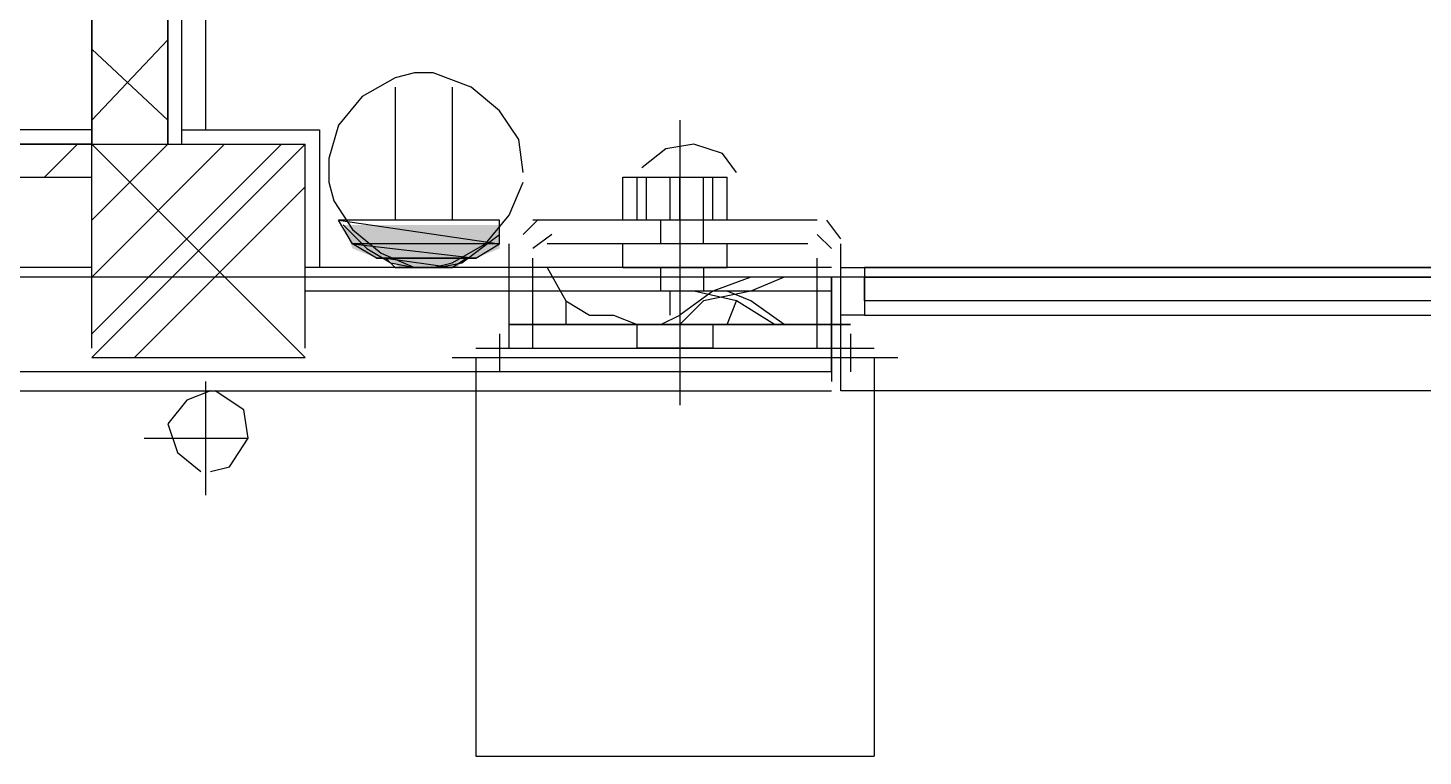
# Model space of a CAD drawing. Header units: millimetres. Extents: x 5 to 415, y 48 to 251.
# Drawn here: x 183.06 to 188.26, y 69.9 to 72.61 of the extents above; entities that cross this region are included whole.
import ezdxf

# ---------------------------------------------------------------- set-up
doc = ezdxf.new("R2010")
doc.units = ezdxf.units.MM
doc.layers.add('H', color=7, linetype='Continuous')
doc.layers.add('P', color=7, linetype='Continuous')

msp = doc.modelspace()

# ---------------------------------------------------------------- hatches: boundary and pattern name
at = {"layer": 'H', "linetype": 'Continuous'}
for points in [[(184.273, 71.79), (184.238, 71.878), (184.82, 71.878), (184.82, 71.79), (184.273, 71.79)], [(184.362, 71.755), (184.273, 71.79), (184.82, 71.79), (184.732, 71.755), (184.362, 71.755)], [(184.45, 71.72), (184.397, 71.755), (184.697, 71.755), (184.662, 71.72), (184.45, 71.72)]]:
    msp.add_hatch(color=256, dxfattribs=at).paths.add_polyline_path(points)

# ---------------------------------------------------------------- linework, layer by layer
at = {"layer": 'P'}
for points in [[(183.303, 72.178), (183.303, 86.66)], [(183.727, 72.231), (183.727, 86.625)], [(183.586, 81.844), (183.586, 72.178)], [(183.638, 72.178), (183.638, 81.844)], [(183.303, 79.975), (183.303, 72.178)], [(183.303, 76.764), (183.303, 72.178)], [(183.586, 72.178), (183.586, 76.764)], [(183.303, 72.267), (183.586, 72.566)], [(183.586, 72.267), (183.303, 72.531)], [(184.432, 72.425), (184.309, 72.355)], [(184.432, 72.425), (184.309, 72.355)], [(184.503, 72.443), (184.432, 72.425)], [(184.503, 72.443), (184.432, 72.425)], [(184.573, 72.443), (184.503, 72.443)], [(184.573, 72.443), (184.503, 72.443)], [(184.714, 72.39), (184.573, 72.443)], [(184.714, 72.39), (184.573, 72.443)], [(184.432, 72.39), (184.432, 71.896)], [(184.644, 72.39), (184.644, 71.896)], [(184.82, 72.302), (184.714, 72.39)], [(184.82, 72.302), (184.714, 72.39)], [(184.309, 72.355), (184.221, 72.249)], [(184.309, 72.355), (184.221, 72.249)], [(184.891, 72.196), (184.82, 72.302)], [(184.891, 72.196), (184.82, 72.302)], [(185.491, 72.267), (185.491, 71.208)], [(183.303, 72.231), (173.637, 72.231)], [(183.638, 72.231), (184.15, 72.231)], [(184.15, 72.231), (184.15, 71.72)], [(184.221, 72.249), (184.185, 72.125)], [(184.221, 72.249), (184.185, 72.125)], [(173.637, 72.178), (183.303, 72.178)], [(183.303, 72.178), (178.594, 72.178)], [(183.127, 72.055), (183.25, 72.178)], [(183.303, 71.896), (183.586, 72.178)], [(183.303, 71.684), (183.797, 72.178)], [(183.303, 71.473), (184.009, 72.178)], [(183.303, 72.178), (184.097, 72.178)], [(183.303, 71.42), (183.303, 72.178)], [(184.097, 72.178), (183.303, 71.385)], [(183.303, 72.178), (184.097, 71.385)], [(184.097, 71.42), (184.097, 72.178)], [(184.908, 72.073), (184.891, 72.196)], [(184.908, 72.073), (184.891, 72.196)], [(185.438, 72.161), (185.349, 72.09)], [(185.543, 72.178), (185.438, 72.161)], [(185.649, 72.143), (185.543, 72.178)], [(184.185, 72.125), (184.185, 72.037)], [(184.185, 72.125), (184.185, 72.037)], [(185.702, 72.073), (185.649, 72.143)], [(178.594, 72.055), (183.303, 72.055)], [(185.279, 71.896), (185.279, 72.055)], [(185.279, 72.055), (185.667, 72.055)], [(185.332, 71.896), (185.332, 72.055)], [(185.332, 71.896), (185.332, 72.055)], [(185.367, 71.896), (185.367, 72.055)], [(185.455, 71.896), (185.455, 72.055)], [(185.491, 71.896), (185.491, 72.055)], [(185.579, 71.896), (185.579, 72.055)], [(185.614, 71.896), (185.614, 72.055)], [(185.614, 71.896), (185.614, 72.055)], [(185.667, 71.896), (185.667, 72.055)], [(183.462, 71.385), (184.097, 72.02)], [(184.185, 72.037), (184.203, 71.967)], [(184.185, 72.037), (184.203, 71.967)], [(184.856, 71.914), (184.908, 72.037)], [(184.856, 71.914), (184.908, 72.037)], [(184.203, 71.967), (184.273, 71.861)], [(184.203, 71.967), (184.273, 71.861)], [(184.767, 71.808), (184.856, 71.914)], [(184.767, 71.808), (184.856, 71.914)], [(184.82, 71.896), (184.221, 71.896)], [(184.221, 71.896), (184.82, 71.808)], [(184.221, 71.896), (184.82, 71.808)], [(184.273, 71.808), (184.221, 71.896)], [(184.82, 71.896), (184.221, 71.896)], [(184.238, 71.878), (184.326, 71.79)], [(184.273, 71.861), (184.379, 71.773)], [(184.273, 71.861), (184.379, 71.773)], [(184.82, 71.808), (184.82, 71.896)], [(184.961, 71.896), (184.908, 71.843)], [(186.002, 71.896), (184.944, 71.896)], [(185.42, 71.808), (185.42, 71.896)], [(185.579, 71.808), (185.579, 71.896)], [(186.09, 71.826), (186.037, 71.896)], [(183.303, 71.72), (183.303, 71.808)], [(184.82, 71.808), (184.273, 71.808)], [(184.82, 71.808), (184.273, 71.808)], [(184.273, 71.808), (184.732, 71.755)], [(184.273, 71.808), (184.732, 71.755)], [(184.362, 71.755), (184.273, 71.808)], [(184.644, 71.737), (184.767, 71.808)], [(184.644, 71.737), (184.767, 71.808)], [(184.732, 71.755), (184.82, 71.808)], [(184.75, 71.79), (184.82, 71.843)], [(184.856, 71.42), (184.856, 71.808)], [(185.014, 71.843), (184.944, 71.79)], [(185.967, 71.808), (184.997, 71.808)], [(185.279, 71.72), (185.279, 71.808)], [(185.667, 71.72), (185.667, 71.808)], [(186.055, 71.79), (186.002, 71.843)], [(186.09, 71.42), (186.09, 71.808)], [(184.326, 71.79), (184.415, 71.737)], [(184.732, 71.755), (184.362, 71.755)], [(184.732, 71.755), (184.362, 71.755)], [(184.362, 71.755), (184.697, 71.755)], [(184.362, 71.755), (184.697, 71.755)], [(184.397, 71.755), (184.362, 71.755)], [(184.379, 71.773), (184.503, 71.72)], [(184.379, 71.773), (184.503, 71.72)], [(184.697, 71.755), (184.397, 71.755)], [(184.697, 71.755), (184.397, 71.755)], [(184.397, 71.755), (184.644, 71.72)], [(184.397, 71.755), (184.644, 71.72)], [(184.432, 71.72), (184.397, 71.755)], [(184.644, 71.72), (184.697, 71.755)], [(184.679, 71.737), (184.75, 71.79)], [(184.697, 71.755), (184.732, 71.755)], [(184.944, 71.42), (184.944, 71.755)], [(186.002, 71.42), (186.002, 71.755)], [(183.303, 71.72), (173.637, 71.72)], [(186.055, 71.72), (184.097, 71.72)], [(184.415, 71.737), (184.503, 71.72)], [(184.644, 71.72), (184.432, 71.72)], [(184.644, 71.72), (184.432, 71.72)], [(184.432, 71.72), (184.556, 71.72)], [(184.432, 71.72), (184.556, 71.72)], [(184.52, 71.72), (184.432, 71.72)], [(184.503, 71.72), (184.573, 71.72)], [(184.503, 71.72), (184.573, 71.72)], [(184.503, 71.72), (184.591, 71.72)], [(184.556, 71.72), (184.52, 71.72)], [(184.556, 71.72), (184.644, 71.72)], [(184.573, 71.72), (184.644, 71.737)], [(184.573, 71.72), (184.644, 71.737)], [(184.591, 71.72), (184.679, 71.737)], [(184.997, 71.72), (185.067, 71.596)], [(184.997, 71.72), (185.067, 71.596)], [(185.279, 71.72), (185.667, 71.72)], [(185.279, 71.72), (185.667, 71.72)], [(185.667, 71.72), (185.279, 71.72)], [(185.42, 71.632), (185.42, 71.72)], [(185.42, 71.72), (185.579, 71.72)], [(185.579, 71.72), (185.579, 71.632)], [(186.09, 71.72), (189.018, 71.72)], [(186.09, 71.543), (186.09, 71.72)], [(186.09, 71.72), (186.178, 71.72)], [(186.09, 71.261), (186.09, 71.72)], [(186.178, 71.72), (186.178, 71.543)], [(188.93, 71.72), (186.178, 71.72)], [(393.982, 71.684), (38.858, 71.684)], [(185.755, 71.684), (185.614, 71.632)], [(185.879, 71.684), (185.755, 71.632)], [(185.879, 71.684), (185.755, 71.684)], [(186.002, 71.684), (185.879, 71.684)], [(186.002, 71.684), (185.879, 71.684)], [(186.055, 71.332), (186.055, 71.684)], [(186.055, 71.684), (186.055, 71.296)], [(186.178, 71.684), (188.93, 71.684)], [(186.178, 71.596), (186.178, 71.684)], [(186.055, 71.632), (184.097, 71.632)], [(185.067, 71.596), (185.155, 71.543)], [(185.067, 71.596), (185.067, 71.508)], [(185.067, 71.596), (185.155, 71.543)], [(185.579, 71.632), (185.42, 71.632)], [(185.455, 71.543), (185.455, 71.632)], [(185.614, 71.632), (185.491, 71.543)], [(185.491, 71.632), (185.491, 71.543)], [(185.579, 71.596), (185.491, 71.508)], [(185.667, 71.632), (185.543, 71.632)], [(185.702, 71.596), (185.543, 71.632)], [(185.755, 71.632), (185.579, 71.596)], [(185.755, 71.596), (185.667, 71.632)], [(185.667, 71.508), (185.702, 71.596)], [(185.843, 71.508), (185.702, 71.596)], [(185.879, 71.508), (185.755, 71.596)], [(188.93, 71.596), (186.178, 71.596)], [(185.155, 71.543), (185.244, 71.543)], [(185.155, 71.543), (185.244, 71.543)], [(185.244, 71.543), (185.332, 71.508)], [(185.244, 71.543), (185.332, 71.508)], [(185.42, 71.508), (185.491, 71.543)], [(186.178, 71.543), (186.09, 71.543)], [(186.178, 71.543), (188.93, 71.543)], [(184.856, 71.508), (186.126, 71.508)], [(186.126, 71.508), (184.856, 71.508)], [(185.332, 71.508), (185.42, 71.508)], [(185.332, 71.42), (185.332, 71.508)], [(185.332, 71.508), (185.614, 71.508)], [(185.614, 71.508), (185.614, 71.42)], [(184.82, 71.473), (184.82, 71.332)], [(186.126, 71.473), (186.126, 71.332)], [(183.303, 71.385), (184.097, 71.385)], [(184.644, 71.385), (186.302, 71.385)], [(184.644, 71.385), (186.302, 71.385)], [(184.732, 71.42), (186.214, 71.42)], [(184.732, 71.385), (186.214, 71.385)], [(184.732, 71.385), (184.732, 69.903)], [(185.614, 71.42), (185.332, 71.42)], [(186.214, 71.385), (186.214, 69.903)], [(186.055, 71.332), (170.55, 71.332)], [(183.727, 70.873), (183.727, 71.296)], [(170.55, 71.261), (186.055, 71.261)], [(183.656, 71.226), (183.586, 71.138)], [(183.744, 71.261), (183.656, 71.226)], [(183.868, 71.191), (183.762, 71.261)], [(189.018, 71.261), (186.09, 71.261)], [(183.885, 71.085), (183.868, 71.191)], [(183.586, 71.138), (183.621, 71.032)], [(183.497, 71.085), (183.885, 71.085)], [(183.815, 70.979), (183.885, 71.085)], [(183.621, 71.032), (183.709, 70.961)], [(183.744, 70.961), (183.815, 70.979)], [(184.732, 69.903), (186.214, 69.903)]]:
    msp.add_lwpolyline(points, dxfattribs=at)

doc.saveas('drawing.dxf')
